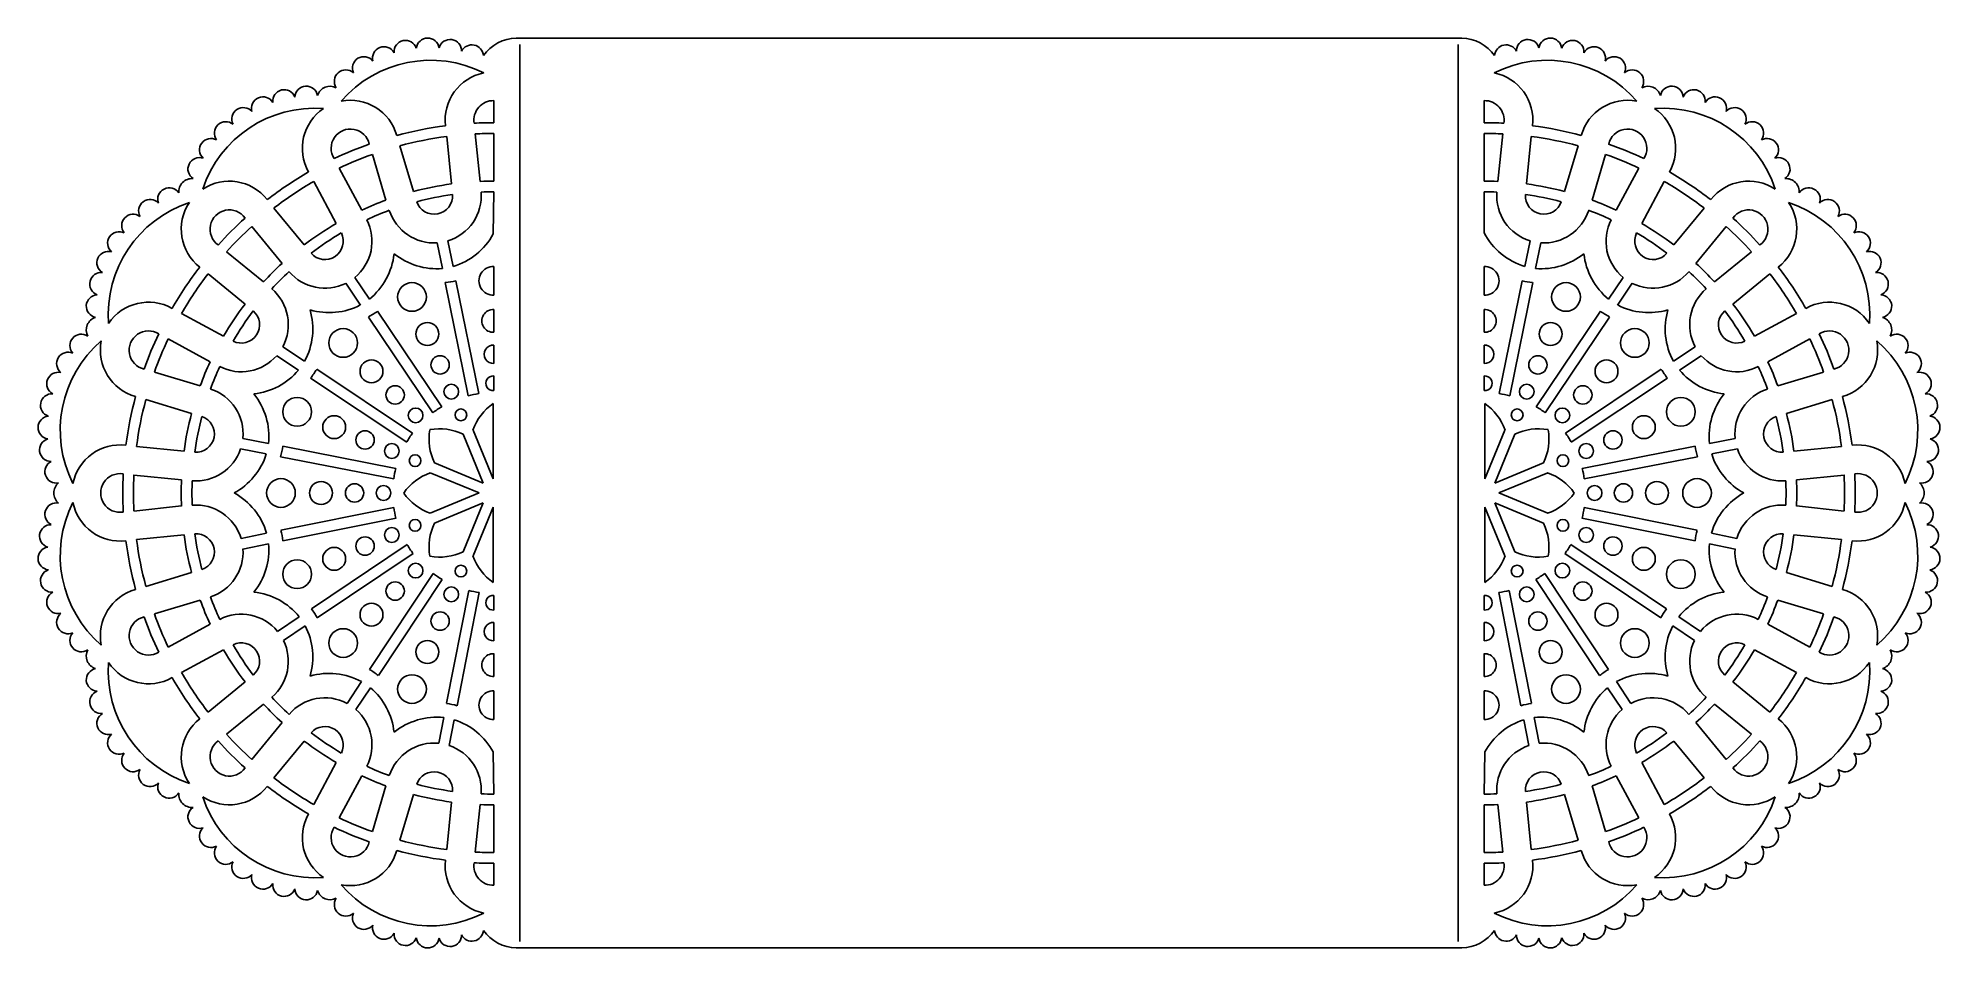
# Model space of a CAD drawing. Extents: x 39 to 333, y 44 to 185.
import ezdxf

# ---------------------------------------------------------------- set-up
doc = ezdxf.new("R2010")
doc.units = 0
doc.layers.get('0').update_dxf_attribs({"linetype": 'CONTINUOUS'})

msp = doc.modelspace()

# ---------------------------------------------------------------- linework, layer by layer
for p, q in [((112.55, 185.04), (258.64, 185.04)), ((113.1, 184.04), (113.1, 45.35)), ((258.1, 184.04), (258.1, 45.35)), ((109.1, 175.36), (109.1, 171.95)), ((262.1, 175.36), (262.1, 171.95)), ((94.54, 168.37), (96.68, 161.32)), ((101.79, 169.82), (102.52, 162.48)), ((106.98, 162.88), (106.21, 170.21)), ((109.1, 170.28), (109.1, 162.92)), ((262.1, 170.28), (262.1, 162.92)), ((264.21, 162.88), (264.98, 170.21)), ((269.4, 169.82), (268.67, 162.48)), ((276.65, 168.37), (274.51, 161.32)), ((88.69, 158.44), (85.17, 164.92)), ((92.41, 159.98), (90.32, 167.05)), ((278.78, 159.98), (280.87, 167.05)), ((282.5, 158.44), (286.02, 164.92)), ((81.25, 162.87), (84.73, 156.37)), ((289.94, 162.87), (286.46, 156.37)), ((75.1, 158.76), (79.77, 153.06)), ((109.1, 161.25), (108.99, 154.74)), ((262.1, 161.25), (262.1, 154.94)), ((296.09, 158.76), (291.42, 153.06)), ((76.35, 150.19), (71.7, 155.92)), ((294.84, 150.19), (299.49, 155.92)), ((101.14, 149.41), (100.34, 153.38)), ((102.77, 149.71), (101.97, 153.68)), ((268.42, 149.71), (269.22, 153.68)), ((270.05, 149.41), (270.85, 153.38)), ((73.5, 147.34), (67.77, 151.99)), ((297.69, 147.34), (303.42, 151.99)), ((64.93, 148.58), (70.63, 143.91)), ((88.45, 143.76), (86.19, 147.12)), ((89.85, 144.67), (87.59, 148.03)), ((105.11, 129.73), (101.58, 147.22)), ((106.74, 130.06), (103.22, 147.51)), ((109.1, 149.73), (109.1, 145.29)), ((262.1, 149.73), (262.1, 145.29)), ((264.45, 130.06), (267.97, 147.51)), ((266.08, 129.73), (269.61, 147.22)), ((281.34, 144.67), (283.6, 148.03)), ((282.74, 143.76), (285, 147.12)), ((306.26, 148.58), (300.56, 143.91)), ((60.82, 142.44), (67.32, 138.96)), ((99.65, 127.1), (89.7, 141.91)), ((101.03, 128.03), (91.1, 142.8)), ((109.1, 143.08), (109.1, 139.54)), ((262.1, 143.08), (262.1, 139.54)), ((270.16, 128.03), (280.09, 142.8)), ((271.54, 127.1), (281.49, 141.91)), ((310.37, 142.44), (303.87, 138.96)), ((65.25, 134.99), (58.77, 138.52)), ((305.94, 134.99), (312.43, 138.52)), ((78.89, 133.69), (75.52, 135.93)), ((79.83, 135.06), (76.46, 137.3)), ((109.1, 137.55), (109.1, 134.72)), ((262.1, 137.55), (262.1, 134.72)), ((291.36, 135.06), (294.73, 137.3)), ((292.3, 133.69), (295.67, 135.93)), ((63.71, 131.28), (56.63, 133.37)), ((95.61, 122.58), (80.75, 132.46)), ((96.53, 123.97), (81.71, 133.82)), ((109.1, 132.79), (109.1, 130.53)), ((262.1, 132.79), (262.1, 130.53)), ((274.66, 123.97), (289.48, 133.82)), ((275.58, 122.58), (290.44, 132.46)), ((307.48, 131.28), (314.56, 133.37)), ((55.31, 129.14), (62.37, 127.01)), ((108.99, 128.54), (108.99, 116.87)), ((262.2, 128.54), (262.2, 116.87)), ((315.88, 129.14), (308.82, 127.01)), ((104.32, 123.79), (107.45, 116.24)), ((105.86, 124.42), (108.99, 116.87)), ((265.33, 124.42), (262.2, 116.87)), ((266.87, 123.79), (263.74, 116.24)), ((53.87, 121.89), (61.21, 121.17)), ((73.92, 120.73), (69.94, 121.51)), ((74.26, 122.35), (70.29, 123.13)), ((93.93, 118.5), (76.47, 121.92)), ((277.26, 118.5), (294.72, 121.92)), ((296.93, 122.35), (300.9, 123.13)), ((297.27, 120.73), (301.25, 121.51)), ((317.32, 121.89), (309.98, 121.17)), ((93.61, 116.87), (76.1, 120.3)), ((99.26, 117.83), (106.82, 114.7)), ((99.9, 119.36), (107.45, 116.24)), ((271.29, 119.36), (263.74, 116.24)), ((271.93, 117.83), (264.37, 114.7)), ((277.58, 116.87), (295.09, 120.3)), ((60.81, 116.71), (53.47, 117.48)), ((99.26, 111.57), (106.82, 114.7)), ((271.93, 111.57), (264.37, 114.7)), ((310.38, 116.71), (317.72, 117.48)), ((60.81, 112.69), (53.47, 111.91)), ((93.63, 112.45), (76.18, 108.93)), ((99.9, 110.03), (107.45, 113.16)), ((104.32, 105.61), (107.45, 113.16)), ((105.86, 104.97), (108.99, 112.53)), ((108.99, 112.53), (108.99, 100.86)), ((265.33, 104.97), (262.2, 112.53)), ((262.2, 112.53), (262.2, 100.86)), ((266.87, 105.61), (263.74, 113.16)), ((271.29, 110.03), (263.74, 113.16)), ((277.56, 112.45), (295.01, 108.93)), ((310.38, 112.69), (317.72, 111.91)), ((93.96, 110.82), (76.46, 107.29)), ((277.23, 110.82), (294.73, 107.29)), ((53.87, 107.5), (61.21, 108.23)), ((73.97, 108.48), (70.01, 107.68)), ((74.28, 106.85), (70.31, 106.04)), ((95.66, 106.74), (80.89, 96.81)), ((275.53, 106.74), (290.3, 96.81)), ((296.91, 106.85), (300.88, 106.04)), ((297.22, 108.48), (301.18, 107.68)), ((317.32, 107.5), (309.98, 108.23)), ((96.59, 105.36), (81.78, 95.4)), ((274.6, 105.36), (289.41, 95.4)), ((55.31, 100.25), (62.37, 102.39)), ((99.72, 102.24), (89.87, 87.42)), ((101.1, 101.32), (91.23, 86.46)), ((270.09, 101.32), (279.96, 86.46)), ((271.47, 102.24), (281.32, 87.42)), ((315.88, 100.25), (308.82, 102.39)), ((63.71, 98.12), (56.63, 96.03)), ((105.19, 99.64), (101.77, 82.18)), ((106.82, 99.32), (103.39, 81.81)), ((109.1, 98.86), (109.1, 96.6)), ((262.1, 98.86), (262.1, 96.6)), ((264.37, 99.32), (267.8, 81.81)), ((266, 99.64), (269.42, 82.18)), ((307.48, 98.12), (314.56, 96.03)), ((65.25, 94.4), (58.77, 90.88)), ((79.02, 95.55), (75.66, 93.3)), ((79.93, 94.16), (76.57, 91.9)), ((109.1, 94.67), (109.1, 91.84)), ((262.1, 94.67), (262.1, 91.84)), ((291.26, 94.16), (294.63, 91.9)), ((292.17, 95.55), (295.53, 93.3)), ((305.94, 94.4), (312.43, 90.88)), ((60.82, 86.96), (67.32, 90.44)), ((109.1, 89.86), (109.1, 86.32)), ((262.1, 89.86), (262.1, 86.32)), ((310.37, 86.96), (303.87, 90.44)), ((64.93, 80.81), (70.63, 85.48)), ((88.63, 85.54), (86.39, 82.17)), ((282.56, 85.54), (284.8, 82.17)), ((306.26, 80.81), (300.56, 85.48)), ((90, 84.6), (87.76, 81.23)), ((109.1, 84.1), (109.1, 79.67)), ((262.1, 84.1), (262.1, 79.67)), ((281.19, 84.6), (283.43, 81.23)), ((73.5, 82.05), (67.77, 77.41)), ((101.33, 79.97), (100.56, 76)), ((102.96, 79.63), (102.18, 75.65)), ((268.23, 79.63), (269.01, 75.65)), ((269.86, 79.97), (270.63, 76)), ((297.69, 82.05), (303.42, 77.41)), ((76.35, 79.21), (71.7, 73.47)), ((294.84, 79.21), (299.49, 73.47)), ((75.1, 70.64), (79.77, 76.34)), ((108.99, 74.66), (109.1, 68.14)), ((262.2, 74.66), (262.1, 68.14)), ((296.09, 70.64), (291.42, 76.34)), ((81.25, 66.53), (84.73, 73.03)), ((88.69, 70.96), (85.17, 64.47)), ((282.5, 70.96), (286.02, 64.47)), ((289.94, 66.53), (286.46, 73.03)), ((92.41, 69.42), (90.32, 62.34)), ((94.54, 61.02), (96.68, 68.08)), ((276.65, 61.02), (274.51, 68.08)), ((278.78, 69.42), (280.87, 62.34)), ((101.79, 59.58), (102.52, 66.91)), ((106.98, 66.52), (106.21, 59.18)), ((109.1, 66.48), (109.1, 59.11)), ((262.1, 66.48), (262.1, 59.11)), ((264.21, 66.52), (264.98, 59.18)), ((269.4, 59.58), (268.67, 66.91)), ((109.1, 57.45), (109.1, 54.04)), ((262.1, 57.45), (262.1, 54.04)), ((112.55, 44.35), (258.64, 44.35))]:
    msp.add_line(p, q)
for centre, radius in [((96.43, 145.01), 2.22), ((274.76, 145.01), 2.22), ((85.79, 137.9), 2.22), ((98.81, 139.28), 1.77), ((272.38, 139.28), 1.77), ((285.4, 137.9), 2.22), ((90.17, 133.51), 1.77), ((100.78, 134.51), 1.42), ((270.41, 134.51), 1.42), ((281.02, 133.51), 1.77), ((78.68, 127.25), 2.22), ((93.83, 129.86), 1.42), ((102.5, 130.37), 1.14), ((268.69, 130.37), 1.14), ((277.36, 129.86), 1.42), ((292.51, 127.25), 2.22), ((84.41, 124.88), 1.77), ((96.99, 126.69), 1.14), ((103.99, 126.78), 0.908), ((267.21, 126.78), 0.908), ((274.2, 126.69), 1.14), ((286.78, 124.88), 1.77), ((89.18, 122.9), 1.42), ((282.01, 122.9), 1.42), ((93.32, 121.19), 1.14), ((96.91, 119.7), 0.908), ((274.28, 119.7), 0.908), ((277.87, 121.19), 1.14), ((76.18, 114.7), 2.22), ((82.38, 114.7), 1.77), ((87.55, 114.7), 1.42), ((92.03, 114.7), 1.14), ((279.17, 114.7), 1.14), ((283.64, 114.7), 1.42), ((288.81, 114.7), 1.77), ((295.01, 114.7), 2.22), ((93.32, 108.21), 1.14), ((96.91, 109.69), 0.908), ((274.28, 109.69), 0.908), ((277.87, 108.21), 1.14), ((84.41, 104.52), 1.77), ((89.18, 106.49), 1.42), ((282.01, 106.49), 1.42), ((286.78, 104.52), 1.77), ((78.68, 102.14), 2.22), ((96.99, 102.7), 1.14), ((103.99, 102.62), 0.908), ((267.21, 102.62), 0.908), ((274.2, 102.7), 1.14), ((292.51, 102.14), 2.22), ((93.83, 99.54), 1.42), ((102.5, 99.03), 1.14), ((268.69, 99.03), 1.14), ((277.36, 99.54), 1.42), ((90.17, 95.88), 1.77), ((281.02, 95.88), 1.77), ((100.78, 94.89), 1.42), ((270.41, 94.89), 1.42), ((85.79, 91.5), 2.22), ((98.81, 90.12), 1.77), ((272.38, 90.12), 1.77), ((285.4, 91.5), 2.22), ((96.43, 84.38), 2.22), ((274.76, 84.38), 2.22)]:
    msp.add_circle(centre, radius)
for centre, radius, start, end in [((92.1, 181.93), 1.77, 28.3703, 194.1297), ((95.42, 182.9), 1.77, 18.3703, 184.1297), ((98.87, 183.27), 1.77, 8.3703, 174.1297), ((102.32, 183.05), 1.77, 358.3703, 164.1297), ((105.69, 182.22), 1.77, 3.3284, 154.1297), ((112.73, 178.58), 6.46, 91.5373, 144.6169), ((258.46, 178.58), 6.46, 35.3831, 88.4627), ((265.5, 182.22), 1.77, 25.8703, 176.6716), ((268.87, 183.05), 1.77, 15.8703, 181.6297), ((272.32, 183.27), 1.77, 5.8703, 171.6297), ((275.77, 182.9), 1.77, 355.8703, 161.6297), ((279.09, 181.93), 1.77, 345.8703, 151.6297), ((86.2, 178.35), 1.77, 48.3703, 214.1297), ((99.3, 163.4), 18.21, 63.1511, 139.3489), ((88.99, 180.39), 1.77, 38.3703, 204.1297), ((108.99, 172.37), 7.43, 101.3652, 186.9382), ((271.89, 163.4), 18.21, 40.6511, 116.8489), ((262.2, 172.37), 7.43, 353.0618, 78.6348), ((282.2, 180.39), 1.77, 335.8703, 141.6297), ((284.99, 178.35), 1.77, 325.8703, 131.6297), ((76.68, 175.29), 1.77, 20.8703, 186.6297), ((80.1, 175.82), 1.77, 10.8703, 176.6297), ((83.79, 175.54), 2.05, 62.5646, 162.4354), ((287.4, 175.54), 2.05, 17.5646, 117.4354), ((291.09, 175.82), 1.77, 3.3703, 169.1297), ((294.51, 175.29), 1.77, 353.3703, 159.1297), ((81.4, 155.99), 18.21, 85.6511, 161.8489), ((70.36, 172.51), 1.77, 40.8703, 206.6297), ((73.4, 174.18), 1.77, 30.8703, 196.6297), ((86.92, 167.98), 7.43, 123.8652, 209.4382), ((86.92, 167.98), 7.43, 15.5618, 101.1348), ((108.99, 172.37), 2.99, 87.9786, 189.5481), ((262.2, 172.37), 2.99, 350.4519, 92.0214), ((284.27, 167.98), 7.43, 78.8652, 164.4382), ((289.79, 155.99), 18.21, 18.1511, 94.3489), ((284.27, 167.98), 7.43, 330.5618, 56.1348), ((297.79, 174.18), 1.77, 343.3703, 149.1297), ((300.83, 172.51), 1.77, 333.3703, 139.1297), ((67.66, 170.34), 1.77, 50.8703, 216.6297), ((86.92, 167.98), 2.99, 12.9519, 212.0481), ((108.99, 114.7), 57.25, 97.4016, 105.0984), ((108.99, 114.7), 57.25, 89.8943, 92.9562), ((262.2, 114.7), 57.25, 87.0438, 90.1057), ((262.2, 114.7), 57.25, 74.9016, 82.5984), ((284.27, 167.98), 2.99, 327.9519, 167.0481), ((303.53, 170.34), 1.77, 323.3703, 129.1297), ((65.37, 167.74), 1.77, 60.8703, 226.6297), ((108.99, 114.7), 57.25, 109.5438, 115.4562), ((108.99, 114.7), 55.59, 97.4378, 105.0622), ((108.99, 114.7), 55.59, 89.8911, 92.8709), ((262.2, 114.7), 55.59, 87.1291, 90.1089), ((262.2, 114.7), 55.59, 74.9378, 82.5622), ((262.2, 114.7), 57.25, 64.5438, 70.4562), ((305.82, 167.74), 1.77, 313.3703, 119.1297), ((63.58, 164.78), 1.77, 70.8703, 236.6297), ((108.99, 114.7), 55.59, 109.6291, 115.3709), ((262.2, 114.7), 55.59, 64.6291, 70.3709), ((307.61, 164.78), 1.77, 303.3703, 109.1297), ((58.91, 160.11), 1.77, 33.3703, 199.1297), ((62.43, 161.26), 2.05, 85.0646, 184.9354), ((68.21, 155.48), 7.43, 38.0618, 123.6348), ((108.99, 114.7), 57.25, 119.9016, 127.5984), ((108.99, 114.7), 55.59, 119.9378, 127.5622), ((108.99, 114.7), 48.22, 97.7082, 104.7918), ((108.99, 114.7), 48.22, 89.8745, 92.392), ((262.2, 114.7), 48.22, 87.608, 90.1255), ((262.2, 114.7), 48.22, 75.2082, 82.2918), ((262.2, 114.7), 55.59, 52.4378, 60.0622), ((262.2, 114.7), 57.25, 52.4016, 60.0984), ((302.98, 155.48), 7.43, 56.3652, 141.9382), ((308.76, 161.26), 2.05, 355.0646, 94.9354), ((312.28, 160.11), 1.77, 340.8703, 146.6297), ((67.7, 142.29), 18.21, 108.1511, 184.3489), ((55.95, 158.31), 1.77, 43.3703, 209.1297), ((68.21, 155.48), 7.43, 146.3652, 231.9382), ((108.99, 114.7), 48.22, 110.108, 114.892), ((99.85, 160.64), 2.84, 198.703, 3.797), ((108.99, 114.7), 46.56, 97.7823, 104.7177), ((99.85, 160.64), 7.28, 286.9472, 4.5619), ((108.99, 114.7), 46.56, 89.87, 92.3211), ((262.2, 114.7), 46.56, 87.6789, 90.13), ((271.34, 160.64), 7.28, 175.4381, 253.0528), ((271.34, 160.64), 2.84, 176.203, 341.297), ((262.2, 114.7), 46.56, 75.2823, 82.2177), ((262.2, 114.7), 48.22, 65.108, 69.892), ((302.98, 155.48), 7.43, 308.0618, 33.6348), ((303.49, 142.29), 18.21, 355.6511, 71.8489), ((315.24, 158.31), 1.77, 330.8703, 136.6297), ((53.34, 156.03), 1.77, 53.3703, 219.1297), ((68.21, 155.48), 2.99, 35.4519, 234.5481), ((108.99, 114.7), 57.25, 132.0438, 137.9562), ((108.99, 114.7), 55.59, 132.1291, 137.8709), ((108.99, 114.7), 48.22, 120.2082, 127.2918), ((82.97, 153.64), 7.28, 309.4472, 27.0619), ((108.99, 114.7), 46.56, 110.1789, 114.8211), ((99.85, 160.64), 7.28, 197.9381, 273.8176), ((271.34, 160.64), 7.28, 266.1824, 342.0619), ((262.2, 114.7), 46.56, 65.1789, 69.8211), ((288.22, 153.64), 7.28, 152.9381, 230.5528), ((262.2, 114.7), 48.22, 52.7082, 59.7918), ((262.2, 114.7), 55.59, 42.1291, 47.8709), ((302.98, 155.48), 2.99, 305.4519, 144.5481), ((262.2, 114.7), 57.25, 42.0438, 47.9562), ((317.85, 156.03), 1.77, 320.8703, 126.6297), ((51.17, 153.33), 1.77, 63.3703, 229.1297), ((82.97, 153.64), 2.84, 221.203, 26.297), ((108.99, 114.7), 46.56, 120.2823, 127.2177), ((99.81, 159.74), 10.45, 286.4698, 331.4523), ((271.38, 159.74), 10.45, 207.3115, 253.5302), ((288.22, 153.64), 2.84, 153.703, 318.797), ((262.2, 114.7), 46.56, 52.7823, 59.7177), ((320.02, 153.33), 1.77, 310.8703, 116.6297), ((49.51, 150.29), 1.77, 73.3703, 239.1297), ((108.99, 114.7), 48.22, 132.608, 137.392), ((83.27, 152.79), 10.45, 308.9698, 353.9523), ((100.24, 159.82), 10.45, 231.0477, 274.9473), ((270.95, 159.82), 10.45, 265.0527, 308.9523), ((287.92, 152.79), 10.45, 186.0477, 231.0302), ((262.2, 114.7), 48.22, 42.608, 47.392), ((321.68, 150.29), 1.77, 300.8703, 106.6297), ((48.4, 147.01), 1.77, 83.3703, 249.1297), ((108.99, 114.7), 57.25, 142.4016, 150.0984), ((108.99, 114.7), 55.59, 142.4378, 150.0622), ((108.99, 114.7), 46.56, 132.6789, 137.3211), ((82.97, 153.64), 7.28, 220.4381, 296.3176), ((100.24, 159.82), 12.67, 276.082, 283.6129), ((108.99, 147.51), 2.22, 87.2706, 272.7294), ((262.2, 147.51), 2.22, 267.2706, 92.7294), ((270.95, 159.82), 12.67, 256.3871, 263.918), ((288.22, 153.64), 7.28, 243.6824, 319.5619), ((262.2, 114.7), 46.56, 42.6789, 47.3211), ((262.2, 114.7), 55.59, 29.9378, 37.5622), ((262.2, 114.7), 57.25, 29.9016, 37.5984), ((322.8, 147.01), 1.77, 290.8703, 96.6297), ((47.87, 143.59), 1.77, 93.3703, 259.1297), ((55.71, 136.77), 7.43, 60.5618, 146.1348), ((70.04, 140.72), 7.28, 331.9472, 49.5619), ((301.15, 140.72), 7.28, 130.4381, 208.0528), ((315.48, 136.77), 7.43, 33.8652, 119.4382), ((323.32, 143.59), 1.77, 280.8703, 86.6297), ((48.15, 139.9), 2.05, 107.5646, 207.4354), ((108.99, 114.7), 48.22, 142.7082, 149.7918), ((70.04, 140.72), 2.84, 243.703, 48.797), ((108.99, 114.7), 46.56, 142.7823, 149.7177), ((70.65, 140.05), 10.45, 331.4698, 16.4523), ((83.63, 153.04), 10.45, 253.5477, 297.4473), ((83.63, 153.04), 12.67, 298.582, 306.1129), ((108.99, 141.31), 1.77, 86.5875, 273.4125), ((262.2, 141.31), 1.77, 266.5875, 93.4125), ((287.56, 153.04), 12.67, 233.8871, 241.418), ((287.56, 153.04), 10.45, 242.5527, 286.4523), ((300.54, 140.05), 10.45, 163.5477, 208.5302), ((301.15, 140.72), 2.84, 131.203, 296.297), ((262.2, 114.7), 46.56, 30.2823, 37.2177), ((262.2, 114.7), 48.22, 30.2082, 37.2918), ((323.04, 139.9), 2.05, 332.5646, 72.4354), ((60.28, 124.39), 18.21, 130.6511, 206.8489), ((45.34, 137.49), 1.77, 55.8703, 221.6297), ((55.71, 136.77), 7.43, 168.8652, 254.4382), ((55.71, 136.77), 2.99, 57.9519, 257.0481), ((108.99, 114.7), 57.25, 154.5438, 160.4562), ((108.99, 114.7), 55.59, 154.6291, 160.3709), ((262.2, 114.7), 55.59, 19.6291, 25.3709), ((315.48, 136.77), 2.99, 282.9519, 122.0481), ((262.2, 114.7), 57.25, 19.5438, 25.4562), ((315.48, 136.77), 7.43, 285.5618, 11.1348), ((310.91, 124.39), 18.21, 333.1511, 49.3489), ((325.85, 137.49), 1.77, 318.3703, 124.1297), ((43.29, 134.7), 1.77, 65.8703, 231.6297), ((70.04, 140.72), 7.28, 242.9381, 318.8176), ((108.99, 136.14), 1.42, 85.733, 274.267), ((262.2, 136.14), 1.42, 265.733, 94.267), ((301.15, 140.72), 7.28, 221.1824, 297.0619), ((327.9, 134.7), 1.77, 308.3703, 114.1297), ((41.76, 131.59), 1.77, 75.8703, 241.6297), ((108.99, 114.7), 48.22, 155.108, 159.892), ((108.99, 114.7), 46.56, 155.1789, 159.8211), ((70.89, 140.41), 10.45, 276.0477, 319.9473), ((70.89, 140.41), 12.67, 321.082, 328.6129), ((108.99, 131.66), 1.14, 84.6634, 275.3366), ((262.2, 131.66), 1.14, 264.6634, 95.3366), ((300.3, 140.41), 12.67, 211.3871, 218.918), ((300.3, 140.41), 10.45, 220.0527, 263.9523), ((262.2, 114.7), 46.56, 20.1789, 24.8211), ((262.2, 114.7), 48.22, 20.108, 24.892), ((329.43, 131.59), 1.77, 298.3703, 104.1297), ((40.79, 128.26), 1.77, 85.8703, 251.6297), ((108.99, 114.7), 57.25, 164.9016, 172.5984), ((63.05, 123.84), 7.28, 354.4472, 72.0619), ((63.87, 123.45), 10.45, 353.9698, 38.9523), ((108.99, 114.7), 15.53, 98.338, 104.4786), ((262.2, 114.7), 15.53, 75.5214, 81.662), ((307.32, 123.45), 10.45, 141.0477, 186.0302), ((308.14, 123.84), 7.28, 107.9381, 185.5528), ((262.2, 114.7), 57.25, 7.4016, 15.0984), ((330.4, 128.26), 1.77, 288.3703, 94.1297), ((40.42, 124.82), 1.77, 95.8703, 261.6297), ((108.99, 114.7), 55.59, 164.9378, 172.5622), ((108.99, 114.7), 48.22, 165.2082, 172.2918), ((63.05, 123.84), 2.84, 266.203, 71.297), ((108.99, 114.7), 46.56, 165.2823, 172.2177), ((108.99, 114.7), 15.53, 120.838, 126.9786), ((113.84, 121.6), 8.47, 124.9798, 160.5144), ((257.35, 121.6), 8.47, 19.4856, 55.0202), ((262.2, 114.7), 15.53, 53.0214, 59.162), ((308.14, 123.84), 2.84, 108.703, 273.797), ((262.2, 114.7), 46.56, 7.7823, 14.7177), ((262.2, 114.7), 48.22, 7.7082, 14.7918), ((262.2, 114.7), 55.59, 7.4378, 15.0622), ((330.78, 124.82), 1.77, 278.3703, 84.1297), ((108.99, 114.7), 15.53, 143.338, 149.4786), ((107.54, 123.01), 8.47, 169.9798, 205.5144), ((100.68, 116.15), 8.47, 64.4856, 100.0202), ((270.51, 116.15), 8.47, 79.9798, 115.5144), ((263.65, 123.01), 8.47, 334.4856, 10.0202), ((262.2, 114.7), 15.53, 30.5214, 36.662), ((40.64, 121.36), 1.77, 105.8703, 271.6297), ((51.32, 114.7), 7.43, 83.0618, 168.6348), ((63.05, 123.84), 7.28, 265.4381, 341.3176), ((63.95, 123.88), 10.45, 298.5477, 342.4473), ((63.95, 123.88), 12.67, 343.582, 351.1129), ((307.24, 123.88), 12.67, 188.8871, 196.418), ((307.24, 123.88), 10.45, 197.5527, 241.4523), ((308.14, 123.84), 7.28, 198.6824, 274.5619), ((319.87, 114.7), 7.43, 11.3652, 96.9382), ((330.55, 121.36), 1.77, 268.3703, 74.1297), ((41.47, 118), 1.77, 115.8703, 281.6297), ((51.32, 114.7), 2.99, 80.4519, 279.5481), ((108.99, 114.7), 57.25, 177.0438, 182.9562), ((108.99, 114.7), 15.53, 165.838, 171.9786), ((102.09, 109.84), 8.47, 109.4856, 145.0202), ((269.1, 109.84), 8.47, 34.9798, 70.5144), ((262.2, 114.7), 15.53, 8.0214, 14.162), ((319.87, 114.7), 2.99, 260.4519, 99.5481), ((262.2, 114.7), 57.25, 357.0438, 2.9562), ((329.73, 118), 1.77, 258.3703, 64.1297), ((43.14, 114.7), 2.05, 130.0646, 229.9354), ((108.99, 114.7), 55.59, 177.1291, 182.8709), ((108.99, 114.7), 48.22, 177.608, 182.392), ((108.99, 114.7), 46.56, 177.6789, 182.3211), ((63.95, 105.52), 10.45, 16.4698, 61.4523), ((102.09, 119.55), 8.47, 214.9798, 250.5144), ((269.1, 119.55), 8.47, 289.4856, 325.0202), ((307.24, 105.52), 10.45, 118.5477, 163.5302), ((262.2, 114.7), 46.56, 357.6789, 2.3211), ((262.2, 114.7), 48.22, 357.608, 2.392), ((262.2, 114.7), 55.59, 357.1291, 2.8709), ((328.05, 114.7), 2.05, 310.0646, 49.9354), ((41.47, 111.4), 1.77, 78.3703, 244.1297), ((60.28, 105.01), 18.21, 153.1511, 229.3489), ((51.32, 114.7), 7.43, 191.3652, 276.9382), ((63.05, 105.56), 7.28, 16.9472, 94.5619), ((108.99, 114.7), 15.53, 188.338, 194.4786), ((262.2, 114.7), 15.53, 345.5214, 351.662), ((308.14, 105.56), 7.28, 85.4381, 163.0528), ((319.87, 114.7), 7.43, 263.0618, 348.6348), ((310.91, 105.01), 18.21, 310.6511, 26.8489), ((329.73, 111.4), 1.77, 295.8703, 101.6297), ((40.64, 108.03), 1.77, 88.3703, 254.1297), ((63.87, 105.94), 12.67, 6.082, 13.6129), ((107.54, 106.39), 8.47, 154.4856, 190.0202), ((263.65, 106.39), 8.47, 349.9798, 25.5144), ((307.32, 105.94), 12.67, 166.3871, 173.918), ((330.55, 108.03), 1.77, 285.8703, 91.6297), ((40.42, 104.58), 1.77, 98.3703, 264.1297), ((108.99, 114.7), 57.25, 187.4016, 195.0984), ((108.99, 114.7), 55.59, 187.4378, 195.0622), ((108.99, 114.7), 48.22, 187.7082, 194.7918), ((63.05, 105.56), 2.84, 288.703, 93.797), ((108.99, 114.7), 46.56, 187.7823, 194.7177), ((63.05, 105.56), 7.28, 287.9381, 3.8176), ((63.87, 105.94), 10.45, 321.0477, 4.9473), ((108.99, 114.7), 15.53, 210.838, 216.9786), ((262.2, 114.7), 15.53, 323.0214, 329.162), ((307.32, 105.94), 10.45, 175.0527, 218.9523), ((308.14, 105.56), 7.28, 176.1824, 252.0619), ((308.14, 105.56), 2.84, 86.203, 251.297), ((262.2, 114.7), 46.56, 345.2823, 352.2177), ((262.2, 114.7), 48.22, 345.2082, 352.2918), ((262.2, 114.7), 55.59, 344.9378, 352.5622), ((262.2, 114.7), 57.25, 344.9016, 352.5984), ((330.78, 104.58), 1.77, 275.8703, 81.6297), ((100.68, 113.25), 8.47, 259.9798, 295.5144), ((113.84, 107.8), 8.47, 199.4856, 235.0202), ((257.35, 107.8), 8.47, 304.9798, 340.5144), ((270.51, 113.25), 8.47, 244.4856, 280.0202), ((40.79, 101.13), 1.77, 108.3703, 274.1297), ((108.99, 114.7), 15.53, 233.338, 239.4786), ((262.2, 114.7), 15.53, 300.5214, 306.662), ((330.4, 101.13), 1.77, 265.8703, 71.6297), ((41.76, 97.81), 1.77, 118.3703, 284.1297), ((55.71, 92.63), 7.43, 105.5618, 191.1348), ((108.99, 114.7), 48.22, 200.108, 204.892), ((108.99, 114.7), 46.56, 200.1789, 204.8211), ((70.89, 88.98), 10.45, 38.9698, 83.9523), ((108.99, 114.7), 15.53, 255.838, 261.9786), ((108.99, 97.73), 1.14, 84.6634, 275.3366), ((262.2, 97.73), 1.14, 264.6634, 95.3366), ((262.2, 114.7), 15.53, 278.0214, 284.162), ((300.3, 88.98), 10.45, 96.0477, 141.0302), ((262.2, 114.7), 46.56, 335.1789, 339.8211), ((262.2, 114.7), 48.22, 335.108, 339.892), ((315.48, 92.63), 7.43, 348.8652, 74.4382), ((329.43, 97.81), 1.77, 255.8703, 61.6297), ((43.29, 94.7), 1.77, 128.3703, 294.1297), ((55.71, 92.63), 2.99, 102.9519, 302.0481), ((108.99, 114.7), 57.25, 199.5438, 205.4562), ((108.99, 114.7), 55.59, 199.6291, 205.3709), ((70.04, 88.68), 7.28, 39.4472, 117.0619), ((70.65, 89.34), 10.45, 343.5477, 27.4473), ((70.65, 89.34), 12.67, 28.582, 36.1129), ((108.99, 93.26), 1.42, 85.733, 274.267), ((262.2, 93.26), 1.42, 265.733, 94.267), ((300.54, 89.34), 12.67, 143.8871, 151.418), ((300.54, 89.34), 10.45, 152.5527, 196.4523), ((301.15, 88.68), 7.28, 62.9381, 140.5528), ((262.2, 114.7), 55.59, 334.6291, 340.3709), ((315.48, 92.63), 2.99, 237.9519, 77.0481), ((262.2, 114.7), 57.25, 334.5438, 340.4562), ((327.9, 94.7), 1.77, 245.8703, 51.6297), ((45.34, 91.91), 1.77, 138.3703, 304.1297), ((70.04, 88.68), 2.84, 311.203, 116.297), ((108.99, 114.7), 46.56, 210.2823, 217.2177), ((70.04, 88.68), 7.28, 310.4381, 26.3176), ((301.15, 88.68), 7.28, 153.6824, 229.5619), ((301.15, 88.68), 2.84, 63.703, 228.797), ((262.2, 114.7), 46.56, 322.7823, 329.7177), ((325.85, 91.91), 1.77, 235.8703, 41.6297), ((48.15, 89.5), 2.05, 152.5646, 252.4354), ((67.7, 87.11), 18.21, 175.6511, 251.8489), ((55.71, 92.63), 7.43, 213.8652, 299.4382), ((108.99, 114.7), 48.22, 210.2082, 217.2918), ((108.99, 88.09), 1.77, 86.5875, 273.4125), ((262.2, 88.09), 1.77, 266.5875, 93.4125), ((262.2, 114.7), 48.22, 322.7082, 329.7918), ((303.49, 87.11), 18.21, 288.1511, 4.3489), ((315.48, 92.63), 7.43, 240.5618, 326.1348), ((323.04, 89.5), 2.05, 287.5646, 27.4354), ((47.87, 85.81), 1.77, 100.8703, 266.6297), ((108.99, 114.7), 57.25, 209.9016, 217.5984), ((108.99, 114.7), 55.59, 209.9378, 217.5622), ((83.63, 76.36), 10.45, 61.4698, 106.4523), ((83.27, 76.6), 12.67, 51.082, 58.6129), ((287.92, 76.6), 12.67, 121.3871, 128.918), ((287.56, 76.36), 10.45, 73.5477, 118.5302), ((262.2, 114.7), 55.59, 322.4378, 330.0622), ((262.2, 114.7), 57.25, 322.4016, 330.0984), ((323.32, 85.81), 1.77, 273.3703, 79.1297), ((48.4, 82.39), 1.77, 110.8703, 276.6297), ((108.99, 114.7), 46.56, 222.6789, 227.3211), ((82.97, 75.75), 7.28, 61.9472, 139.5619), ((83.27, 76.6), 10.45, 6.0477, 49.9473), ((108.99, 81.89), 2.22, 87.2706, 272.7294), ((262.2, 81.89), 2.22, 267.2706, 92.7294), ((287.92, 76.6), 10.45, 130.0527, 173.9523), ((288.22, 75.75), 7.28, 40.4381, 118.0528), ((262.2, 114.7), 46.56, 312.6789, 317.3211), ((322.8, 82.39), 1.77, 263.3703, 69.1297), ((49.51, 79.1), 1.77, 120.8703, 286.6297), ((68.21, 73.92), 7.43, 128.0618, 213.6348), ((108.99, 114.7), 48.22, 222.608, 227.392), ((82.97, 75.75), 7.28, 332.9381, 48.8176), ((100.24, 69.58), 10.45, 83.9698, 128.9523), ((99.81, 69.66), 12.67, 73.582, 81.1129), ((99.81, 69.66), 10.45, 28.5477, 72.4473), ((271.38, 69.66), 10.45, 107.5527, 151.4523), ((271.38, 69.66), 12.67, 98.8871, 106.418), ((270.95, 69.58), 10.45, 51.0477, 96.0302), ((288.22, 75.75), 7.28, 131.1824, 207.0619), ((262.2, 114.7), 48.22, 312.608, 317.392), ((302.98, 73.92), 7.43, 326.3652, 51.9382), ((321.68, 79.1), 1.77, 253.3703, 59.1297), ((51.17, 76.07), 1.77, 130.8703, 296.6297), ((108.99, 114.7), 55.59, 222.1291, 227.8709), ((82.97, 75.75), 2.84, 333.703, 138.797), ((108.99, 114.7), 46.56, 232.7823, 239.7177), ((288.22, 75.75), 2.84, 41.203, 206.297), ((262.2, 114.7), 46.56, 300.2823, 307.2177), ((262.2, 114.7), 55.59, 312.1291, 317.8709), ((320.02, 76.07), 1.77, 243.3703, 49.1297), ((53.34, 73.37), 1.77, 140.8703, 306.6297), ((68.21, 73.92), 2.99, 125.4519, 324.5481), ((108.99, 114.7), 57.25, 222.0438, 227.9562), ((108.99, 114.7), 48.22, 232.7082, 239.7918), ((99.85, 68.76), 7.28, 84.4472, 162.0619), ((99.85, 68.76), 7.28, 355.4381, 71.3176), ((271.34, 68.76), 7.28, 108.6824, 184.5619), ((271.34, 68.76), 7.28, 17.9381, 95.5528), ((262.2, 114.7), 48.22, 300.2082, 307.2918), ((302.98, 73.92), 2.99, 215.4519, 54.5481), ((262.2, 114.7), 57.25, 312.0438, 317.9562), ((317.85, 73.37), 1.77, 233.3703, 39.1297), ((55.95, 71.08), 1.77, 150.8703, 316.6297), ((108.99, 114.7), 55.59, 232.4378, 240.0622), ((108.99, 114.7), 48.22, 245.108, 249.892), ((108.99, 114.7), 46.56, 245.1789, 249.8211), ((99.85, 68.76), 2.84, 356.203, 161.297), ((271.34, 68.76), 2.84, 18.703, 183.797), ((262.2, 114.7), 46.56, 290.1789, 294.8211), ((262.2, 114.7), 48.22, 290.108, 294.892), ((262.2, 114.7), 55.59, 299.9378, 307.5622), ((315.24, 71.08), 1.77, 223.3703, 29.1297), ((58.91, 69.29), 1.77, 160.8703, 326.6297), ((62.43, 68.13), 2.05, 175.0646, 274.9354), ((68.21, 73.92), 7.43, 236.3652, 321.9382), ((81.4, 73.41), 18.21, 198.1511, 274.3489), ((108.99, 114.7), 57.25, 232.4016, 240.0984), ((108.99, 114.7), 48.22, 255.2082, 262.2918), ((108.99, 114.7), 46.56, 255.2823, 262.2177), ((108.99, 114.7), 46.56, 267.6789, 270.13), ((262.2, 114.7), 46.56, 269.87, 272.3211), ((262.2, 114.7), 46.56, 277.7823, 284.7177), ((262.2, 114.7), 48.22, 277.7082, 284.7918), ((289.79, 73.41), 18.21, 265.6511, 341.8489), ((262.2, 114.7), 57.25, 299.9016, 307.5984), ((302.98, 73.92), 7.43, 218.0618, 303.6348), ((308.76, 68.13), 2.05, 265.0646, 4.9354), ((312.28, 69.29), 1.77, 213.3703, 19.1297), ((63.58, 64.62), 1.77, 123.3703, 289.1297), ((86.92, 61.42), 7.43, 150.5618, 236.1348), ((108.99, 114.7), 48.22, 267.608, 270.1255), ((262.2, 114.7), 48.22, 269.8745, 272.392), ((284.27, 61.42), 7.43, 303.8652, 29.4382), ((307.61, 64.62), 1.77, 250.8703, 56.6297), ((65.37, 61.66), 1.77, 133.3703, 299.1297), ((86.92, 61.42), 2.99, 147.9519, 347.0481), ((108.99, 114.7), 57.25, 244.5438, 250.4562), ((108.99, 114.7), 55.59, 244.6291, 250.3709), ((262.2, 114.7), 55.59, 289.6291, 295.3709), ((284.27, 61.42), 2.99, 192.9519, 32.0481), ((262.2, 114.7), 57.25, 289.5438, 295.4562), ((305.82, 61.66), 1.77, 240.8703, 46.6297), ((67.66, 59.05), 1.77, 143.3703, 309.1297), ((86.92, 61.42), 7.43, 258.8652, 344.4382), ((108.99, 114.7), 57.25, 254.9016, 262.5984), ((108.99, 114.7), 55.59, 254.9378, 262.5622), ((108.99, 114.7), 55.59, 267.1291, 270.1089), ((262.2, 114.7), 55.59, 269.8911, 272.8709), ((262.2, 114.7), 55.59, 277.4378, 285.0622), ((262.2, 114.7), 57.25, 277.4016, 285.0984), ((284.27, 61.42), 7.43, 195.5618, 281.1348), ((303.53, 59.05), 1.77, 230.8703, 36.6297), ((70.36, 56.88), 1.77, 153.3703, 319.1297), ((108.99, 57.03), 7.43, 173.0618, 258.6348), ((108.99, 57.03), 2.99, 170.4519, 272.0214), ((108.99, 114.7), 57.25, 267.0438, 270.1057), ((262.2, 57.03), 2.99, 267.9786, 9.5481), ((262.2, 114.7), 57.25, 269.8943, 272.9562), ((262.2, 57.03), 7.43, 281.3652, 6.9382), ((300.83, 56.88), 1.77, 220.8703, 26.6297), ((73.4, 55.22), 1.77, 163.3703, 329.1297), ((76.68, 54.1), 1.77, 173.3703, 339.1297), ((80.1, 53.58), 1.77, 183.3703, 349.1297), ((83.79, 53.86), 2.05, 197.5646, 297.4354), ((99.3, 65.99), 18.21, 220.6511, 296.8489), ((271.89, 65.99), 18.21, 243.1511, 319.3489), ((287.4, 53.86), 2.05, 242.5646, 342.4354), ((291.09, 53.58), 1.77, 190.8703, 356.6297), ((294.51, 54.1), 1.77, 200.8703, 6.6297), ((297.79, 55.22), 1.77, 210.8703, 16.6297), ((86.2, 51.05), 1.77, 145.8703, 311.6297), ((284.99, 51.05), 1.77, 228.3703, 34.1297), ((88.99, 49), 1.77, 155.8703, 321.6297), ((92.1, 47.47), 1.77, 165.8703, 331.6297), ((105.69, 47.17), 1.77, 205.8703, 356.6716), ((112.73, 50.81), 6.46, 215.3831, 268.4627), ((258.46, 50.81), 6.46, 271.5373, 324.6169), ((265.5, 47.17), 1.77, 183.3284, 334.1297), ((279.09, 47.47), 1.77, 208.3703, 14.1297), ((282.2, 49), 1.77, 218.3703, 24.1297), ((95.42, 46.5), 1.77, 175.8703, 341.6297), ((98.87, 46.12), 1.77, 185.8703, 351.6297), ((102.32, 46.35), 1.77, 195.8703, 1.6297), ((268.87, 46.35), 1.77, 178.3703, 344.1297), ((272.32, 46.12), 1.77, 188.3703, 354.1297), ((275.77, 46.5), 1.77, 198.3703, 4.1297)]:
    msp.add_arc(centre, radius, start, end)

doc.saveas('drawing.dxf')
